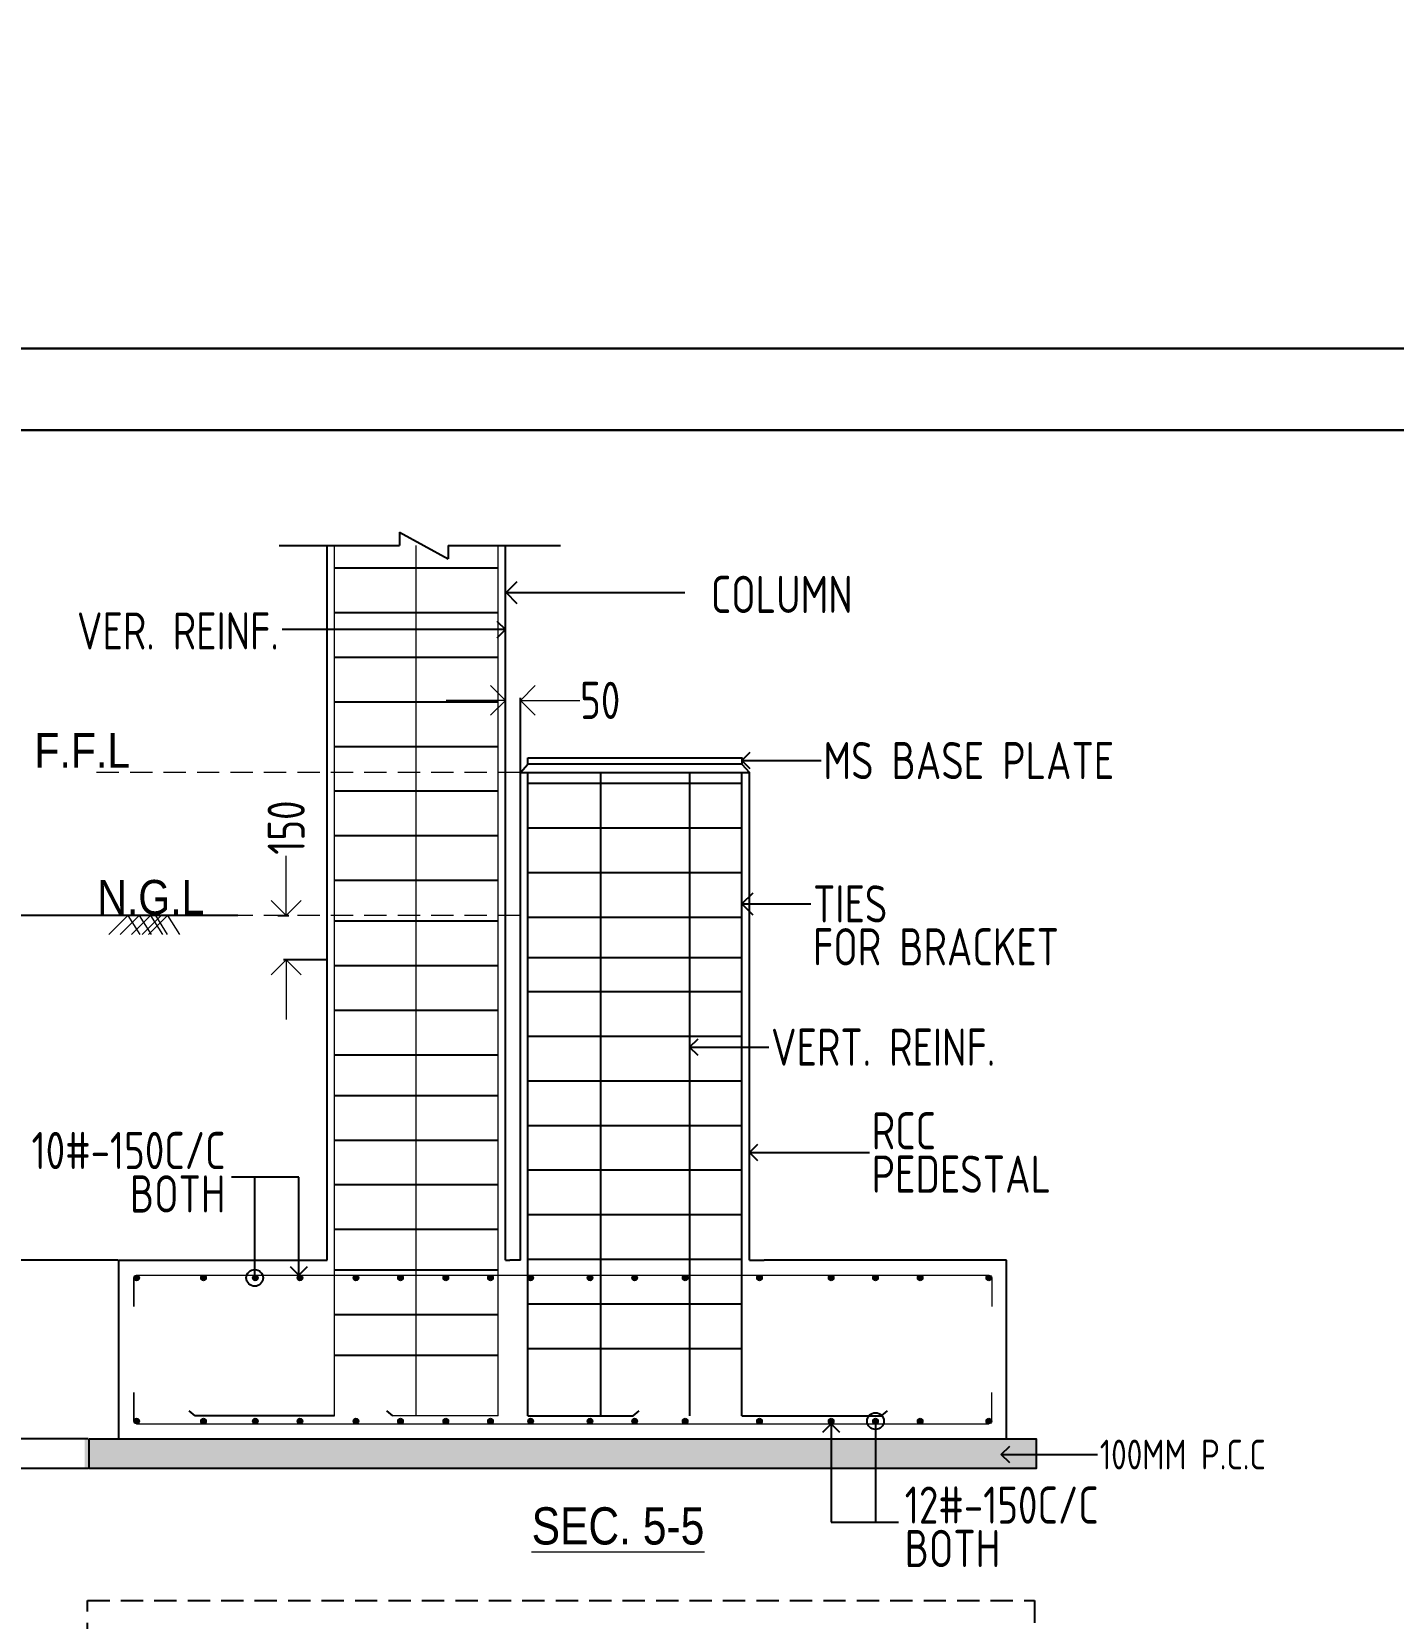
# Model space of a CAD drawing. Header units: inches. Extents: x -605 to 2991212, y -2872845 to 0.
# Drawn here: x 2431473 to 2440631, y -2625734 to -2615065 of the extents above; entities that cross this region are included whole.
import ezdxf
from ezdxf import colors
from ezdxf.entities.mleader import LeaderData, LeaderLine
from ezdxf.enums import TextEntityAlignment as Align
from ezdxf.math import Vec2, Vec3

# ---------------------------------------------------------------- set-up
doc = ezdxf.new("R2010")
doc.units = ezdxf.units.IN
doc.header["$LTSCALE"] = 600
doc.header["$MEASUREMENT"] = 0
doc.linetypes.add('DASHED2', pattern=[0.375, 0.25, -0.125])
doc.linetypes.add('HIDDEN', pattern=[0.375, 0.25, -0.125])
for name, color, linetype, lineweight in [('PV_TEXT_ROMANS', 7, 'Continuous', 0), ('rDIMension', 1, 'Continuous', 18), ('rPCC DASH', 9, 'HIDDEN', 15), ('rRCC 1', 3, 'Continuous', 25), ('rRCC 2', 40, 'Continuous', 15), ('rREINF 1', 1, 'Continuous', 25), ('rSHEET', 2, 'Continuous', 30), ('TEXT3', 7, 'Continuous', 30)]:
    doc.layers.add(name, color=color, linetype=linetype, lineweight=lineweight)
doc.layers.add('S&T_HATCH', color=7, linetype='Continuous')
doc.styles.add('DIM', font='geniso.shx', dxfattribs={"width": 0.85})
doc.styles.add('J.P', font='ARIALN.TTF')
doc.styles.add('ROMANS', font='arial.ttf')
doc.styles.add('TEXT3', font='geniso.shx')
doc.dimstyles.new('ST-150', dxfattribs={"dimscale": 75, "dimtxt": 3, "dimasz": 2, "dimexe": 0.18, "dimexo": 0.0625, "dimgap": 0.2, "dimtad": 0, "dimdec": 0, "dimlfac": 2, "dimzin": 0, "dimdsep": 46, "dimtxsty": 'DIM', "dimblk": 'OPEN90', "dimcen": 0.09, "dimclrd": 256, "dimclrt": 7, "dimadec": 0, "dimazin": 0, "dimtfac": 1, "dimtdec": 0, "dimtofl": 0, "dimtmove": 0, "dimatfit": 3, "dimldrblk": 'OPEN90', "dimfxl": 1, "dimtolj": 1, "dimtzin": 0, "dimlwd": -1, "dimarcsym": 0})
doc.dimstyles.new('ST-50', dxfattribs={"dimscale": 100, "dimtxt": 2.5, "dimasz": 2, "dimexe": 0.18, "dimexo": 0.0625, "dimgap": 0.2, "dimtad": 0, "dimdec": 0, "dimlfac": 0.5, "dimzin": 0, "dimdsep": 46, "dimtxsty": 'DIM', "dimblk": 'OPEN90', "dimcen": 0.09, "dimclrd": 256, "dimclrt": 7, "dimadec": 0, "dimazin": 0, "dimtfac": 1, "dimtdec": 0, "dimtofl": 0, "dimtmove": 0, "dimatfit": 3, "dimldrblk": 'OPEN90', "dimfxl": 1, "dimtolj": 1, "dimtzin": 0, "dimlwd": -1, "dimarcsym": 0})

# ---------------------------------------------------------------- blocks, each defined once
blk = doc.blocks.new('_Open90')
at = {"color": 0, "linetype": 'ByBlock', "lineweight": -2}
for p, q in [((0, 0), (-1, 0)), ((-0.5, 0.5), (0, 0)), ((0, 0), (-0.5, -0.5))]:
    blk.add_line(p, q, dxfattribs=at)
blk = doc.blocks.new('*D1463')
at = {"layer": 'Defpoints', "color": 0, "linetype": 'ByBlock'}
for p in [(2430980.849946867, -2621007.246232619), (2432864.220777126, -2621007.246232619), (2431859.444419522, -2624726.608450428)]:
    blk.add_point(p, dxfattribs=at)
at = {"layer": 'rDIMension', "color": 0, "lineweight": -2}
for p, q in [((2432857.970777126, -2621007.246232619), (2430962.849946867, -2621007.246232619)), ((2431853.194419522, -2624726.608450428), (2430962.849946867, -2624726.608450428))]:
    blk.add_line(p, q, dxfattribs=at)
at = {"layer": 'rDIMension'}
for p, q in [((2430980.849946867, -2621207.246232619), (2430980.849946867, -2621759.006626359)), ((2430980.849946867, -2624526.608450428), (2430980.849946867, -2623952.35072636))]:
    blk.add_line(p, q, dxfattribs=at)
at = {"layer": 'rDIMension', "linetype": 'ByBlock', "xscale": 200, "yscale": 200, "zscale": 200}
for p, rotation in [((2430980.849946867, -2621007.246232619), 90), ((2430980.849946867, -2624726.608450428), 270)]:
    blk.add_blockref('_Open90', p, dxfattribs=dict(at, rotation=rotation))
at = {"layer": 'rDIMension', "color": 7, "linetype": 'ByBlock', "insert": (2430980.849946867, -2622855.67867636), "char_height": 250, "attachment_point": 5, "rotation": 90, "style": 'DIM'}
blk.add_mtext('\\A1;{\\H0.66667x;UP TO GOOD YELLOW SOIL\\POR 2000MM}', dxfattribs=at)
blk = doc.blocks.new('*D1464')
at = {"layer": 'Defpoints', "color": 0, "linetype": 'ByBlock'}
for p in [(2433122.012178624, -2621007.246232619), (2433184.291800959, -2621307.24623262), (2433459.444419526, -2621307.24623262)]:
    blk.add_point(p, dxfattribs=at)
at = {"layer": 'rDIMension'}
for p, q in [((2433184.291800959, -2620807.246232619), (2433184.291800959, -2620607.246232619)), ((2433184.291800959, -2621507.24623262), (2433184.291800959, -2621707.24623262))]:
    blk.add_line(p, q, dxfattribs=at)
at = {"layer": 'rDIMension', "color": 0, "lineweight": -2}
for p, q in [((2433128.262178624, -2621007.246232619), (2433202.291800959, -2621007.246232619)), ((2433453.194419526, -2621307.24623262), (2433166.291800959, -2621307.24623262))]:
    blk.add_line(p, q, dxfattribs=at)
at = {"layer": 'rDIMension', "linetype": 'ByBlock', "xscale": 200, "yscale": 200, "zscale": 200}
for p, rotation in [((2433184.291800959, -2621007.246232619), 270), ((2433184.291800959, -2621307.24623262), 90)]:
    blk.add_blockref('_Open90', p, dxfattribs=dict(at, rotation=rotation))
at = {"layer": 'rDIMension', "color": 7, "linetype": 'ByBlock', "insert": (2433184.291800959, -2620417.162571202), "char_height": 250, "attachment_point": 5, "rotation": 90, "style": 'DIM'}
blk.add_mtext('\\A1;150', dxfattribs=at)
blk = doc.blocks.new('*D1465')
at = {"layer": 'Defpoints', "color": 0, "linetype": 'ByBlock'}
for p in [(2431243.826256953, -2623326.608450427), (2432059.444419522, -2623326.608450427), (2431859.444419522, -2624526.608450428)]:
    blk.add_point(p, dxfattribs=at)
at = {"layer": 'rDIMension', "color": 0, "lineweight": -2}
for p, q in [((2432053.194419522, -2623326.608450427), (2431225.826256953, -2623326.608450427)), ((2431853.194419522, -2624526.608450428), (2431225.826256953, -2624526.608450428))]:
    blk.add_line(p, q, dxfattribs=at)
at = {"layer": 'rDIMension'}
for p, q in [((2431243.826256953, -2623526.608450427), (2431243.826256953, -2623853.483450428)), ((2431243.826256953, -2624326.608450428), (2431243.826256953, -2623999.733450428))]:
    blk.add_line(p, q, dxfattribs=at)
at = {"layer": 'rDIMension', "linetype": 'ByBlock', "xscale": 200, "yscale": 200, "zscale": 200}
for p, rotation in [((2431243.826256953, -2623326.608450427), 90), ((2431243.826256953, -2624526.608450428), 270)]:
    blk.add_blockref('_Open90', p, dxfattribs=dict(at, rotation=rotation))
at = {"layer": 'rDIMension', "color": 7, "linetype": 'ByBlock', "insert": (2431243.826256953, -2623926.608450428), "char_height": 250, "attachment_point": 5, "rotation": 90, "style": 'DIM'}
blk.add_mtext('\\A1;D', dxfattribs=at)
blk = doc.blocks.new('*D1559')
at = {"layer": 'Defpoints', "color": 0, "linetype": 'ByBlock'}
for p in [(2434659.444419526, -2619561.485855702), (2434659.444419526, -2620047.246232619), (2434759.444419515, -2620047.246232619)]:
    blk.add_point(p, dxfattribs=at)
at = {"layer": 'rDIMension'}
for p, q in [((2434459.444419526, -2619561.485855702), (2434259.444419526, -2619561.485855702)), ((2434959.444419515, -2619561.485855702), (2435159.444419515, -2619561.485855702))]:
    blk.add_line(p, q, dxfattribs=at)
at = {"layer": 'rDIMension', "color": 0, "lineweight": -2}
for p, q in [((2434659.444419526, -2620040.996232619), (2434659.444419526, -2619543.485855702)), ((2434759.444419515, -2620040.996232619), (2434759.444419515, -2619543.485855702))]:
    blk.add_line(p, q, dxfattribs=at)
at = {"layer": 'rDIMension', "linetype": 'ByBlock', "xscale": 200, "yscale": 200, "zscale": 200}
blk.add_blockref('_Open90', (2434659.444419526, -2619561.485855702), dxfattribs=at)
at = {"layer": 'rDIMension', "linetype": 'ByBlock', "xscale": 200, "yscale": 200, "zscale": 200, "rotation": 180}
blk.add_blockref('_Open90', (2434759.444419515, -2619561.485855702), dxfattribs=at)
at = {"layer": 'rDIMension', "color": 7, "linetype": 'ByBlock', "insert": (2435296.403080932, -2619561.485855702), "char_height": 250, "attachment_point": 5, "style": 'DIM'}
blk.add_mtext('\\A1;50', dxfattribs=at)
blk = doc.blocks.new('_DotBlank')
at = {"color": 0, "linetype": 'ByBlock', "lineweight": -2}
blk.add_line((-0.5, 0), (-1, 0), dxfattribs=at)
blk.add_circle((0, 0), 0.5, dxfattribs=at)

msp = doc.modelspace()

# ---------------------------------------------------------------- hatches: boundary and pattern name
at = {"layer": 'rRCC 2'}
h = msp.add_hatch(color=256, dxfattribs=at)
h.dxf.hatch_style = 1
edge = h.paths.add_edge_path()
edge.add_arc((2432178.145199461, -2623445.309230367), 18.70077993899758, 0, 360, ccw=False)
h = msp.add_hatch(color=256, dxfattribs=at)
h.dxf.hatch_style = 1
edge = h.paths.add_edge_path()
edge.add_arc((2432628.145199451, -2623445.309230367), 18.70077993899758, 0, 360, ccw=False)
h = msp.add_hatch(color=256, dxfattribs=at)
h.dxf.hatch_style = 1
edge = h.paths.add_edge_path()
edge.add_arc((2432976.673578585, -2623445.309230367), 18.70077993899758, 0, 360, ccw=False)
h = msp.add_hatch(color=256, dxfattribs=at)
h.dxf.hatch_style = 1
edge = h.paths.add_edge_path()
edge.add_arc((2433276.673578585, -2623445.309230367), 18.70077993899758, 0, 360, ccw=False)
h = msp.add_hatch(color=256, dxfattribs=at)
h.dxf.hatch_style = 1
edge = h.paths.add_edge_path()
edge.add_arc((2433653.397728547, -2623445.309230367), 18.70077993899758, 0, 360, ccw=False)
h = msp.add_hatch(color=256, dxfattribs=at)
h.dxf.hatch_style = 1
edge = h.paths.add_edge_path()
edge.add_arc((2433953.397728547, -2623445.309230367), 18.70077993899758, 0, 360, ccw=False)
h = msp.add_hatch(color=256, dxfattribs=at)
h.dxf.hatch_style = 1
edge = h.paths.add_edge_path()
edge.add_arc((2434258.145199454, -2623445.309230367), 18.70077993899758, 0, 360, ccw=False)
h = msp.add_hatch(color=256, dxfattribs=at)
h.dxf.hatch_style = 1
edge = h.paths.add_edge_path()
edge.add_arc((2434558.145199454, -2623445.309230367), 18.70077993899758, 0, 360, ccw=False)
h = msp.add_hatch(color=256, dxfattribs=at)
h.dxf.hatch_style = 1
edge = h.paths.add_edge_path()
edge.add_arc((2434828.145199454, -2623445.309230367), 18.70077993899758, 0, 360, ccw=False)
h = msp.add_hatch(color=256, dxfattribs=at)
h.dxf.hatch_style = 1
edge = h.paths.add_edge_path()
edge.add_arc((2435227.949820737, -2623445.309230367), 18.70077993899758, 0, 360, ccw=False)
h = msp.add_hatch(color=256, dxfattribs=at)
h.dxf.hatch_style = 1
edge = h.paths.add_edge_path()
edge.add_arc((2435527.949820737, -2623445.309230367), 18.70077993899758, 0, 360, ccw=False)
h = msp.add_hatch(color=256, dxfattribs=at)
h.dxf.hatch_style = 1
edge = h.paths.add_edge_path()
edge.add_arc((2435868.145199455, -2623445.309230367), 18.70077993899758, 0, 360, ccw=False)
h = msp.add_hatch(color=256, dxfattribs=at)
h.dxf.hatch_style = 1
edge = h.paths.add_edge_path()
edge.add_arc((2436368.145199455, -2623445.309230367), 18.70077993899758, 0, 360, ccw=False)
h = msp.add_hatch(color=256, dxfattribs=at)
h.dxf.hatch_style = 1
edge = h.paths.add_edge_path()
edge.add_arc((2436849.890835624, -2623445.309230367), 18.70077993899758, 0, 360, ccw=False)
h = msp.add_hatch(color=256, dxfattribs=at)
h.dxf.hatch_style = 1
edge = h.paths.add_edge_path()
edge.add_arc((2437148.145199461, -2623445.309230367), 18.70077993899758, 0, 360, ccw=False)
h = msp.add_hatch(color=256, dxfattribs=at)
h.dxf.hatch_style = 1
edge = h.paths.add_edge_path()
edge.add_arc((2437448.145199461, -2623445.309230367), 18.70077993899758, 0, 360, ccw=False)
h = msp.add_hatch(color=256, dxfattribs=at)
h.dxf.hatch_style = 1
edge = h.paths.add_edge_path()
edge.add_arc((2437910.743639584, -2623445.309230367), 18.70077993899758, 0, 360, ccw=False)
h = msp.add_hatch(color=256, dxfattribs=at)
h.dxf.hatch_style = 1
edge = h.paths.add_edge_path()
edge.add_arc((2432178.145199461, -2624407.907670488), 18.70077993899758, 0, 360)
h = msp.add_hatch(color=256, dxfattribs=at)
h.dxf.hatch_style = 1
edge = h.paths.add_edge_path()
edge.add_arc((2432628.145199451, -2624407.907670488), 18.70077993899758, 0, 360)
h = msp.add_hatch(color=256, dxfattribs=at)
h.dxf.hatch_style = 1
edge = h.paths.add_edge_path()
edge.add_arc((2432976.673578585, -2624407.907670488), 18.70077993899758, 0, 360)
h = msp.add_hatch(color=256, dxfattribs=at)
h.dxf.hatch_style = 1
edge = h.paths.add_edge_path()
edge.add_arc((2433276.673578585, -2624407.907670488), 18.70077993899758, 0, 360)
h = msp.add_hatch(color=256, dxfattribs=at)
h.dxf.hatch_style = 1
edge = h.paths.add_edge_path()
edge.add_arc((2433653.397728547, -2624407.907670488), 18.70077993899758, 0, 360)
h = msp.add_hatch(color=256, dxfattribs=at)
h.dxf.hatch_style = 1
edge = h.paths.add_edge_path()
edge.add_arc((2433953.397728547, -2624407.907670488), 18.70077993899758, 0, 360)
h = msp.add_hatch(color=256, dxfattribs=at)
h.dxf.hatch_style = 1
edge = h.paths.add_edge_path()
edge.add_arc((2434258.145199454, -2624407.907670488), 18.70077993899758, 0, 360)
h = msp.add_hatch(color=256, dxfattribs=at)
h.dxf.hatch_style = 1
edge = h.paths.add_edge_path()
edge.add_arc((2434558.145199454, -2624407.907670488), 18.70077993899758, 0, 360)
h = msp.add_hatch(color=256, dxfattribs=at)
h.dxf.hatch_style = 1
edge = h.paths.add_edge_path()
edge.add_arc((2434828.145199454, -2624407.907670488), 18.70077993899758, 0, 360)
h = msp.add_hatch(color=256, dxfattribs=at)
h.dxf.hatch_style = 1
edge = h.paths.add_edge_path()
edge.add_arc((2435227.949820737, -2624407.907670488), 18.70077993899758, 0, 360)
h = msp.add_hatch(color=256, dxfattribs=at)
h.dxf.hatch_style = 1
edge = h.paths.add_edge_path()
edge.add_arc((2435527.949820737, -2624407.907670488), 18.70077993899758, 0, 360)
h = msp.add_hatch(color=256, dxfattribs=at)
h.dxf.hatch_style = 1
edge = h.paths.add_edge_path()
edge.add_arc((2435868.145199455, -2624407.907670488), 18.70077993899758, 0, 360)
h = msp.add_hatch(color=256, dxfattribs=at)
h.dxf.hatch_style = 1
edge = h.paths.add_edge_path()
edge.add_arc((2436368.145199455, -2624407.907670488), 18.70077993899758, 0, 360)
h = msp.add_hatch(color=256, dxfattribs=at)
h.dxf.hatch_style = 1
edge = h.paths.add_edge_path()
edge.add_arc((2436849.890835624, -2624407.907670488), 18.70077993899758, 0, 360)
h = msp.add_hatch(color=256, dxfattribs=at)
h.dxf.hatch_style = 1
edge = h.paths.add_edge_path()
edge.add_arc((2437148.145199461, -2624407.907670488), 18.70077993899758, 0, 360)
h = msp.add_hatch(color=256, dxfattribs=at)
h.dxf.hatch_style = 1
edge = h.paths.add_edge_path()
edge.add_arc((2437448.145199461, -2624407.907670488), 18.70077993899758, 0, 360)
h = msp.add_hatch(color=256, dxfattribs=at)
h.dxf.hatch_style = 1
edge = h.paths.add_edge_path()
edge.add_arc((2437910.743639584, -2624407.907670489), 18.70077993899758, 0, 360)
at = {"layer": 'S&T_HATCH', "linetype": 'ByBlock', "transparency": 33554559}
h = msp.add_hatch(dxfattribs=at)
h.set_pattern_fill('AR-CONC', color=256, scale=30)
h.set_pattern_definition([(49.99999999999999, (52656.77225261135, -592562.2445476465), (215.178054780226, -18.82564049477853), [22.5, -247.5]), (355, (52656.77225261135, -592562.2445476465), (-41.6254000839, 225.6576401100035), [18, -198]), (100.45144446, (52674.70375691135, -592563.8133508465), (173.5526540181336, 206.8319972905888), [19.12205759999994, -210.3426335999995]), (46.18420000000001, (52656.77225261135, -592502.2445476465), (320.1723992014717, -49.65578423792296), [33.75, -371.25]), (96.63563549, (52683.45327611135, -592506.3825397465), (280.3985837022685, 292.2355802323651), [28.6831026, -315.5141279999999]), (351.1841639899999, (52656.77225261135, -592502.2445476465), (280.3985835164319, 292.2355800809971), [27, -297.0000003]), (21, (52686.77225261135, -592517.2445476465), (179.0721156355385, -120.7856671996016), [22.5, -247.5]), (326.0000000000001, (52686.77225261135, -592517.2445476465), (72.99459957647451, 217.5450135140559), [18, -198]), (71.45144474, (52701.69492881135, -592527.3100198465), (252.0667130189913, 96.75934584190615), [19.122057, -210.3426336]), (37.50000000000001, (52656.77225261135, -592562.2445476465), (3.647956595187201, 99.86815614939344), [0, -195.6, 0, -201, 0, -198.75]), (7.499999999999999, (52656.77225261135, -592562.2445476465), (78.92086123264458, 118.3235135647081), [0, -114.6, 0, -191.1, 0, -75.75]), (327.5, (52589.87225261135, -592562.2445476465), (160.1467308517227, -6.766461520313927), [0, -75, 0, -234, 0, -310.5]), (317.5, (52559.87225261135, -592562.2445476465), (174.9558508027159, 30.03149469969532), [0, -97.5, 0, -155.4, 0, -220.5])])
h.paths.add_polyline_path([(2438229.444419523, -2624526.608450428), (2431829.444419522, -2624526.608450427), (2431829.444419522, -2624726.608450427), (2438229.444419523, -2624726.608450428)])

# ---------------------------------------------------------------- linework, layer by layer
at = {"color": 7, "linetype": 'DASHED2'}
msp.add_lwpolyline([(2431847.195179606, -2625613.893763475), (2438217.195179606, -2625613.893763475), (2438217.195179606, -2630413.893763475), (2431847.195179606, -2630413.893763475)], close=True, dxfattribs=at)
at = {"layer": 'rPCC DASH'}
for p, q in [((2434759.444419515, -2620047.246232619), (2431853.81423024, -2620047.246232619)), ((2434759.444419515, -2621007.246232619), (2432262.885671014, -2621007.246232619))]:
    msp.add_line(p, q, dxfattribs=at)
at = {"layer": 'rRCC 1'}
for p, q in [((2433947.007962683, -2618429.554625477), (2434272.9003237, -2618609.700263151)), ((2433947.007962683, -2618429.554625477), (2433947.007962683, -2618519.627444314)), ((2433137.788633332, -2618519.627444315), (2433947.007962684, -2618519.627444315)), ((2433459.444419526, -2621307.246232619), (2433459.444419526, -2618519.627444314)), ((2434272.9003237, -2618519.627444314), (2435028.691666811, -2618519.627444314)), ((2434272.9003237, -2618519.627444314), (2434272.9003237, -2618609.700263151)), ((2434659.444419526, -2623326.608450428), (2434659.444419526, -2618519.627444314)), ((2434759.444419515, -2623326.608450428), (2434759.444419515, -2620047.246232619)), ((2434759.444419515, -2620047.246232619), (2436299.444419516, -2620047.246232619)), ((2436299.444419516, -2623326.608450428), (2436299.444419516, -2620047.246232619)), ((2433459.444419526, -2623326.608450428), (2433459.444419526, -2621007.246232619)), ((2432059.444419522, -2624526.608450427), (2432059.444419522, -2623326.608450427)), ((2432059.444419522, -2623326.608450427), (2433459.444419526, -2623326.608450428)), ((2434659.444419526, -2623326.608450428), (2434689.444419515, -2623326.608450428)), ((2434759.444419515, -2623326.608450428), (2434689.444419515, -2623326.608450428)), ((2436299.444419515, -2623326.608450428), (2436399.444419515, -2623326.608450428)), ((2438029.444419522, -2623326.608450428), (2436399.444419515, -2623326.608450428)), ((2438029.444419522, -2624526.608450428), (2438029.444419522, -2623326.608450428))]:
    msp.add_line(p, q, dxfattribs=at)
at = {"layer": 'rRCC 1', "color": 2}
for p, q in [((2433509.444419526, -2618670.665837127), (2434609.444419526, -2618670.665837126)), ((2433509.444419526, -2618970.665837127), (2434609.444419526, -2618970.665837127)), ((2433509.444419526, -2619270.665837127), (2434609.444419526, -2619270.665837127)), ((2433509.444419526, -2619570.665837127), (2434609.444419526, -2619570.665837127)), ((2433509.444419526, -2619870.665837127), (2434609.444419526, -2619870.665837127)), ((2434809.444419515, -2624372.733684407), (2434809.444419515, -2620047.246232619)), ((2434809.444419515, -2624372.733684407), (2434809.444419515, -2620119.236570552)), ((2434809.444419515, -2620119.236570552), (2436249.444419516, -2620119.236570552)), ((2435299.877705498, -2624372.733684407), (2435299.877705498, -2620047.246232619)), ((2435899.444419516, -2624372.733684407), (2435899.444419516, -2620047.246232619)), ((2435899.444419516, -2624372.733684407), (2435899.444419516, -2620047.246232619)), ((2436249.444419516, -2624372.733684407), (2436249.444419516, -2620047.246232619)), ((2433509.444419526, -2620170.665837127), (2434609.444419526, -2620170.665837127)), ((2434809.444419515, -2620419.236570552), (2436249.444419516, -2620419.236570552)), ((2433509.444419526, -2620470.665837126), (2434609.444419526, -2620470.665837127)), ((2433509.444419526, -2620770.665837127), (2434609.444419526, -2620770.665837127)), ((2434809.444419515, -2620719.236570552), (2436249.444419516, -2620719.236570552)), ((2433509.444419526, -2621044.277511245), (2434609.444419526, -2621044.277511245)), ((2434809.444419515, -2621019.236570552), (2436249.444419516, -2621019.236570552)), ((2434809.444419515, -2621289.543519916), (2436249.444419516, -2621289.543519916)), ((2433509.444419526, -2621344.277511245), (2434609.444419526, -2621344.277511245)), ((2434809.444419515, -2621519.236570552), (2436249.444419516, -2621519.236570552)), ((2433509.444419526, -2621644.277511244), (2434609.444419526, -2621644.277511245)), ((2434809.444419515, -2621819.236570552), (2436249.444419516, -2621819.236570552)), ((2433509.444419526, -2621944.277511245), (2434609.444419526, -2621944.277511245)), ((2434809.444419515, -2622119.236570552), (2436249.444419516, -2622119.236570552)), ((2433509.444419526, -2622217.889185362), (2434609.444419526, -2622217.889185362)), ((2434809.444419515, -2622419.236570552), (2436249.444419516, -2622419.236570552)), ((2433509.444419526, -2622517.889185362), (2434609.444419526, -2622517.889185362)), ((2434809.444419515, -2622719.236570552), (2436249.444419516, -2622719.236570552)), ((2433509.444419526, -2622817.889185362), (2434609.444419526, -2622817.889185362)), ((2434809.444419515, -2623019.236570552), (2436249.444419516, -2623019.236570552)), ((2433509.444419526, -2623117.889185362), (2434609.444419526, -2623117.889185362)), ((2434809.444419515, -2623319.236570552), (2436249.444419516, -2623319.236570552)), ((2433509.444419526, -2623391.50085948), (2434609.444419526, -2623391.50085948)), ((2434809.444419515, -2623619.236570552), (2436249.444419516, -2623619.236570552)), ((2433509.444419526, -2623691.500859481), (2434609.444419526, -2623691.500859481)), ((2433509.444419526, -2623965.112533599), (2434609.444419526, -2623965.112533599)), ((2434809.444419515, -2623919.236570552), (2436249.444419516, -2623919.236570552)), ((2432571.284419529, -2624372.733684407), (2432531.163653467, -2624338.733100417)), ((2433509.444419526, -2624372.733684407), (2432571.284419529, -2624372.733684407)), ((2433901.284419518, -2624372.733684407), (2433861.163653456, -2624338.733100417)), ((2434809.444419515, -2624372.733684407), (2435517.604419522, -2624372.733684407)), ((2435517.604419522, -2624372.733684407), (2435557.725185585, -2624338.733100417)), ((2436249.444419516, -2624372.733684407), (2437187.604419512, -2624372.733684407)), ((2437187.604419512, -2624372.733684407), (2437227.725185574, -2624338.733100417))]:
    msp.add_line(p, q, dxfattribs=at)
at = {"layer": 'rRCC 1', "color": 0}
for p, q in [((2434759.444419515, -2620047.246232619), (2434809.444419515, -2619989.66395292)), ((2436249.444419516, -2619989.66395292), (2436299.444419516, -2620047.246232619))]:
    msp.add_line(p, q, dxfattribs=at)
msp.add_lwpolyline([(2434809.444419515, -2619948.83147687), (2436249.444419516, -2619948.83147687), (2436249.444419516, -2619989.66395292), (2434809.444419515, -2619989.66395292)], close=True, dxfattribs=at)
at = {"layer": 'rRCC 1'}
msp.add_lwpolyline([(2431859.444419522, -2624526.608450427), (2438229.444419523, -2624526.608450428), (2438229.444419523, -2624726.608450428), (2431859.444419522, -2624726.608450427)], close=True, dxfattribs=at)
at = {"layer": 'rRCC 2'}
for p, q in [((2433509.444419526, -2624372.733684407), (2433509.444419526, -2618519.627444314)), ((2434059.444419527, -2624372.733684407), (2434059.444419526, -2618519.627444314)), ((2434609.444419526, -2624372.733684407), (2434609.444419526, -2618519.627444314)), ((2434609.444419527, -2624372.733684407), (2434609.444419526, -2618519.627444314)), ((2432119.220777139, -2621007.246232619), (2431991.34146299, -2621135.303117712)), ((2432196.313973997, -2621007.246232619), (2432068.434659848, -2621135.303117712)), ((2432119.220777139, -2621007.246232619), (2432199.030844369, -2621135.303117712)), ((2432272.15913853, -2621007.246232619), (2432144.27982438, -2621135.303117712)), ((2432196.313973997, -2621007.246232619), (2432276.124041228, -2621135.303117712)), ((2432344.393009522, -2621007.246232619), (2432216.513695374, -2621135.303117712)), ((2432386.54238989, -2621007.246232619), (2432258.663075741, -2621135.303117712)), ((2432272.15913853, -2621007.246232619), (2432351.96920576, -2621135.303117712)), ((2432304.378661695, -2621007.246232619), (2432384.188728925, -2621135.303117712)), ((2432386.54238989, -2621007.246232619), (2432466.352457121, -2621135.303117712)), ((2434609.444419527, -2624372.733684407), (2433901.284419518, -2624372.733684407))]:
    msp.add_line(p, q, dxfattribs=at)
for points in [[(2432159.444419522, -2623636.608450428), (2432159.444419522, -2623445.309230367)], [(2432159.444419522, -2623445.309230367), (2432159.444419522, -2623636.608450428)], [(2432178.145199461, -2623426.608450428), (2437910.743639584, -2623426.608450428)], [(2437929.444419523, -2623445.309230367), (2437929.444419523, -2623636.608450428)], [(2432159.444419522, -2624216.608450427), (2432159.444419522, -2624407.907670488)], [(2432159.444419522, -2624407.907670488), (2432159.444419522, -2624216.608450428)], [(2437929.444419523, -2624407.907670489), (2437929.444419523, -2624216.608450428)], [(2432178.145199461, -2624426.608450427), (2437910.743639584, -2624426.608450428)]]:
    msp.add_lwpolyline(points, dxfattribs=at)
for centre in [(2432178.145199461, -2623445.309230367), (2432178.145199461, -2623445.309230367), (2432628.145199451, -2623445.309230367), (2432628.145199451, -2623445.309230367), (2432976.673578585, -2623445.309230367), (2432976.673578585, -2623445.309230367), (2433276.673578585, -2623445.309230367), (2433276.673578585, -2623445.309230367), (2433653.397728547, -2623445.309230367), (2433653.397728547, -2623445.309230367), (2433953.397728547, -2623445.309230367), (2433953.397728547, -2623445.309230367), (2434258.145199454, -2623445.309230367), (2434258.145199454, -2623445.309230367), (2434558.145199454, -2623445.309230367), (2434558.145199454, -2623445.309230367), (2434828.145199454, -2623445.309230367), (2434828.145199454, -2623445.309230367), (2435227.949820737, -2623445.309230367), (2435227.949820737, -2623445.309230367), (2435527.949820737, -2623445.309230367), (2435527.949820737, -2623445.309230367), (2435868.145199455, -2623445.309230367), (2435868.145199455, -2623445.309230367), (2436368.145199455, -2623445.309230367), (2436368.145199455, -2623445.309230367), (2436849.890835624, -2623445.309230367), (2436849.890835624, -2623445.309230367), (2437148.145199461, -2623445.309230367), (2437148.145199461, -2623445.309230367), (2437448.145199461, -2623445.309230367), (2437448.145199461, -2623445.309230367), (2437910.743639584, -2623445.309230367), (2437910.743639584, -2623445.309230367), (2432178.145199461, -2624407.907670488), (2432178.145199461, -2624407.907670488), (2432628.145199451, -2624407.907670488), (2432628.145199451, -2624407.907670488), (2432976.673578585, -2624407.907670488), (2432976.673578585, -2624407.907670488), (2433276.673578585, -2624407.907670488), (2433276.673578585, -2624407.907670488), (2433653.397728547, -2624407.907670488), (2433653.397728547, -2624407.907670488), (2433953.397728547, -2624407.907670488), (2433953.397728547, -2624407.907670488), (2434258.145199454, -2624407.907670488), (2434258.145199454, -2624407.907670488), (2434558.145199454, -2624407.907670488), (2434558.145199454, -2624407.907670488), (2434828.145199454, -2624407.907670488), (2434828.145199454, -2624407.907670488), (2435227.949820737, -2624407.907670488), (2435227.949820737, -2624407.907670488), (2435527.949820737, -2624407.907670488), (2435527.949820737, -2624407.907670488), (2435868.145199455, -2624407.907670488), (2435868.145199455, -2624407.907670488), (2436368.145199455, -2624407.907670488), (2436368.145199455, -2624407.907670488), (2436849.890835624, -2624407.907670488), (2436849.890835624, -2624407.907670488), (2437148.145199461, -2624407.907670488), (2437148.145199461, -2624407.907670488), (2437448.145199461, -2624407.907670488), (2437448.145199461, -2624407.907670488), (2437910.743639584, -2624407.907670489), (2437910.743639584, -2624407.907670489)]:
    msp.add_circle(centre, 18.70077993899758, dxfattribs=at)
at = {"layer": 'rSHEET'}
msp.add_lwpolyline([(2394707.349608259, -2658104.077594464), (2452564.729573122, -2658104.077594464), (2452564.729573122, -2617194.777293525), (2394707.349608259, -2617194.777293525)], close=True, dxfattribs=at)
msp.add_lwpolyline([(2395671.639274341, -2657554.088096686), (2451600.439907041, -2657554.088096686, 0.414213562373095), (2452013.706906791, -2657140.821096937), (2452013.706906791, -2618158.033791052, 0.414213562373095), (2451600.439907042, -2617744.766791304), (2395671.639274341, -2617744.766791304, 0.414213562373095), (2395258.372274591, -2618158.033791052), (2395258.372274591, -2657140.821096937, 0.414213562373095)], format="xyb", close=True, dxfattribs=at)

# ---------------------------------------------------------------- texts
at = {"layer": 'PV_TEXT_ROMANS', "style": 'J.P'}
msp.add_text('%%USEC. 5-5', height=250, rotation=359.9999999999999, dxfattribs=at).set_placement((2435416.067700211, -2625112.638111749), align=Align.MIDDLE)
at = {"layer": 'rDIMension', "color": 7, "style": 'DIM'}
for s, insert, char_height, attachment_point in [('\\A1;VER. REINF. ', (2433134.596721445, -2619094.596572855), 250, 6), ('\\A1;100MM P.C.C', (2438656.883477584, -2624632.868848095), 200, 4)]:
    msp.add_mtext(s, dxfattribs=dict(at, insert=insert, char_height=char_height, attachment_point=attachment_point))
at = {"layer": 'rDIMension', "color": 7, "line_spacing_factor": 0.7, "style": 'DIM'}
for s, insert, char_height, attachment_point in [('\\A1;RCC\\PPEDESTAL', (2437122.76112069, -2622601.933084853), 250, 4), ('\\A1;10#-150C/C\\PBOTH', (2432775.673229166, -2622734.439179666), 249.9999999999999, 6), ('\\A1;12#-150C/C\\PBOTH', (2437344.802098397, -2625118.777721189), 250, 4)]:
    msp.add_mtext(s, dxfattribs=dict(at, insert=insert, char_height=char_height, attachment_point=attachment_point))
at = {"layer": 'rRCC 2', "color": 7, "char_height": 250, "style": 'DIM'}
for s, insert, attachment_point in [('\\A1; COLUMN ', (2436994.39524352, -2618849.081189585), 6), ('\\A1;MS BASE PLATE', (2436797.817332831, -2619966.47199033), 4), ('\\A1;TIES ', (2436727.795637733, -2620930.091490087), 4), ('\\A1;FOR BRACKET', (2436727.795637733, -2621218.83702018), 4), ('\\A1;VERT. REINF.', (2436445.211164491, -2621893.727015709), 4)]:
    msp.add_mtext(s, dxfattribs=dict(at, insert=insert, attachment_point=attachment_point))
at = {"layer": 'TEXT3', "style": 'ROMANS', "width": 0.85}
for s, p in [('F.F.L', (2431490.592762714, -2620013.982029534)), ('N.G.L', (2431913.326912323, -2621001.759392332))]:
    msp.add_text(s, height=232.5536011379122, dxfattribs=at).set_placement(p)

# ---------------------------------------------------------------- dimensions: what is measured, and where the dimension line sits
at = {"layer": 'rDIMension'}
dim = msp.add_linear_dim(base=(2434659.444419526, -2619561.485855702), p1=(2434759.444419515, -2620047.246232619), p2=(2434659.444419526, -2620047.246232619), dimstyle='ST-50', override={"dimblk": 'Open90'}, dxfattribs=at)
dim.commit()
dim.dimension.update_dxf_attribs({"geometry": '*D1559', "text_midpoint": (2435296.403080932, -2619561.485855702), "dimtype": 160})
dim = msp.add_linear_dim(base=(2433184.291800959, -2621307.24623262), p1=(2433122.012178624, -2621007.246232619), p2=(2433459.444419526, -2621307.24623262), angle=90, dimstyle='ST-50', dxfattribs=at)
dim.commit()
dim.dimension.update_dxf_attribs({"geometry": '*D1464', "text_midpoint": (2433184.291800959, -2620417.162571202), "dimtype": 160})
dim = msp.add_linear_dim(base=(2430980.849946867, -2621007.246232619), p1=(2431859.444419522, -2624726.608450428), p2=(2432864.220777126, -2621007.246232619), angle=90, text='{\\H0.66667x;UP TO GOOD YELLOW SOIL\\POR 2000MM}', dimstyle='ST-50', dxfattribs=at)
dim.commit()
dim.dimension.update_dxf_attribs({"geometry": '*D1463', "text_midpoint": (2430980.849946867, -2622855.67867636), "dimtype": 160})
dim = msp.add_linear_dim(base=(2431243.826256953, -2623326.608450427), p1=(2431859.444419522, -2624526.608450428), p2=(2432059.444419522, -2623326.608450427), angle=90, text='D', dimstyle='ST-50', dxfattribs=at)
dim.commit()
dim.dimension.update_dxf_attribs({"geometry": '*D1465', "text_midpoint": (2431243.826256953, -2623926.608450428)})

# ---------------------------------------------------------------- leaders
at = {"layer": 'rRCC 2', "color": 7}
ml = msp.add_multileader_mtext('Standard', dxfattribs=at)
ml.set_content('\\A1;\\W0.85;(a)4-12# ', color=7, style='TEXT3')
ml.set_leader_properties(color=256, linetype='ByLayer', lineweight=-1)
ml.set_arrow_properties(name='DOTBLANK')
ml.build(insert=Vec2(0, 0))
ml.multileader.update_dxf_attribs({"text_top_attachment_type": 0, "text_bottom_attachment_type": 0, "dogleg_length": 7.469940020243327, "arrow_head_size": 187.5, "scale": 75})
ctx = ml.context
ctx.base_point, ctx.scale, ctx.char_height, ctx.arrow_head_size, ctx.landing_gap_size, ctx.plane_origin = Vec3(2474235.518732073, -2625457.084461873), 75, 250, 187.5, 6.75, Vec3(2469885.521358189, -2625505.029932146)
ctx.text_align_type = 2
notes = []
notes.append((ctx, [(0, (0, 0, 0), (0, 0), (1, 0), 1, [])]))
ctx.mtext.insert, ctx.mtext.alignment, ctx.mtext.flow_direction = Vec3(2475262.185070655, -2625325.834461873), 3, 5
at = {"layer": 'rREINF 1'}
msp.add_leader([(2434662.976492893, -2618836.720088779), (2435866.260113396, -2618836.720088779)], dimstyle='ST-150', dxfattribs=at)
for points, override in [([(2434658.26897327, -2619085.873437748), (2433158.144696292, -2619085.873437748)], {"dimasz": 1.5}), ([(2433269.709084001, -2623426.608450429), (2433269.709084001, -2622766.62144111), (2432817.241212402, -2622766.62144111)], {"dimasz": 1.5}), ([(2432972.330128102, -2623445.309230367), (2432972.330128102, -2622766.62144111), (2432817.241212402, -2622766.62144111)], {"dimasz": 1.5, "dimldrblk": 'DotBlank'}), ([(2437148.145199461, -2624407.907670488), (2437148.145199461, -2625086.595459746), (2437303.234115161, -2625086.595459746)], {"dimasz": 1.5, "dimldrblk": 'DotBlank'}), ([(2436850.766243562, -2624426.608450427), (2436850.766243562, -2625086.595459746), (2437303.234115161, -2625086.595459746)], {"dimasz": 1.5})]:
    msp.add_leader(points, dimstyle='ST-150', override=override, dxfattribs=at)
at = {"layer": 'rREINF 1', "annotation_type": 0, "has_hookline": 1, "hookline_direction": 0, "horizontal_direction": (1, 1.430212185077031e-12, 0)}
for points, text_width in [([(2436249.444419516, -2619966.47199033), (2436782.817332831, -2619966.47199033)], 1976.25), ([(2435897.917043348, -2621893.727015709), (2436430.211164491, -2621893.727015709)], 1530)]:
    msp.add_leader(points, dimstyle='ST-150', override={"dimasz": 1.5}, dxfattribs=dict(at, text_width=text_width))
at = {"layer": 'rREINF 1', "annotation_type": 0, "has_hookline": 1, "hookline_direction": 0, "text_width": 488.5355487179054, "horizontal_direction": (1, 1.430212185077031e-12, 0)}
msp.add_leader([(2436249.512017232, -2620930.091490087), (2436712.795637733, -2620930.091490087)], dimstyle='ST-150', dxfattribs=at)
at = {"layer": 'rREINF 1', "annotation_type": 0, "has_hookline": 1, "hookline_direction": 0}
for points, text_width in [([(2436299.444419516, -2622601.933084853), (2437107.76112069, -2622601.933084853)], 1253.75), ([(2437994.430414841, -2624632.868848095), (2438641.883477584, -2624632.868848095)], 1122)]:
    msp.add_leader(points, dimstyle='ST-150', override={"dimasz": 1.5}, dxfattribs=dict(at, text_width=text_width))
for ctx, leaders in notes:
    for number, flags, end, landing, length, lines in leaders:
        leader = LeaderData()
        leader.index, (leader.has_last_leader_line, leader.has_dogleg_vector, leader.attachment_direction) = number, flags
        leader.last_leader_point, leader.dogleg_vector, leader.dogleg_length = Vec3(end), Vec3(landing), length
        for number, points, colour, breaks in lines:
            line = LeaderLine()
            line.index, line.vertices, line.color, line.breaks = number, Vec3.list(points), colors.encode_raw_color(colour), breaks
            leader.lines.append(line)
        ctx.leaders.append(leader)

doc.saveas('drawing.dxf')
